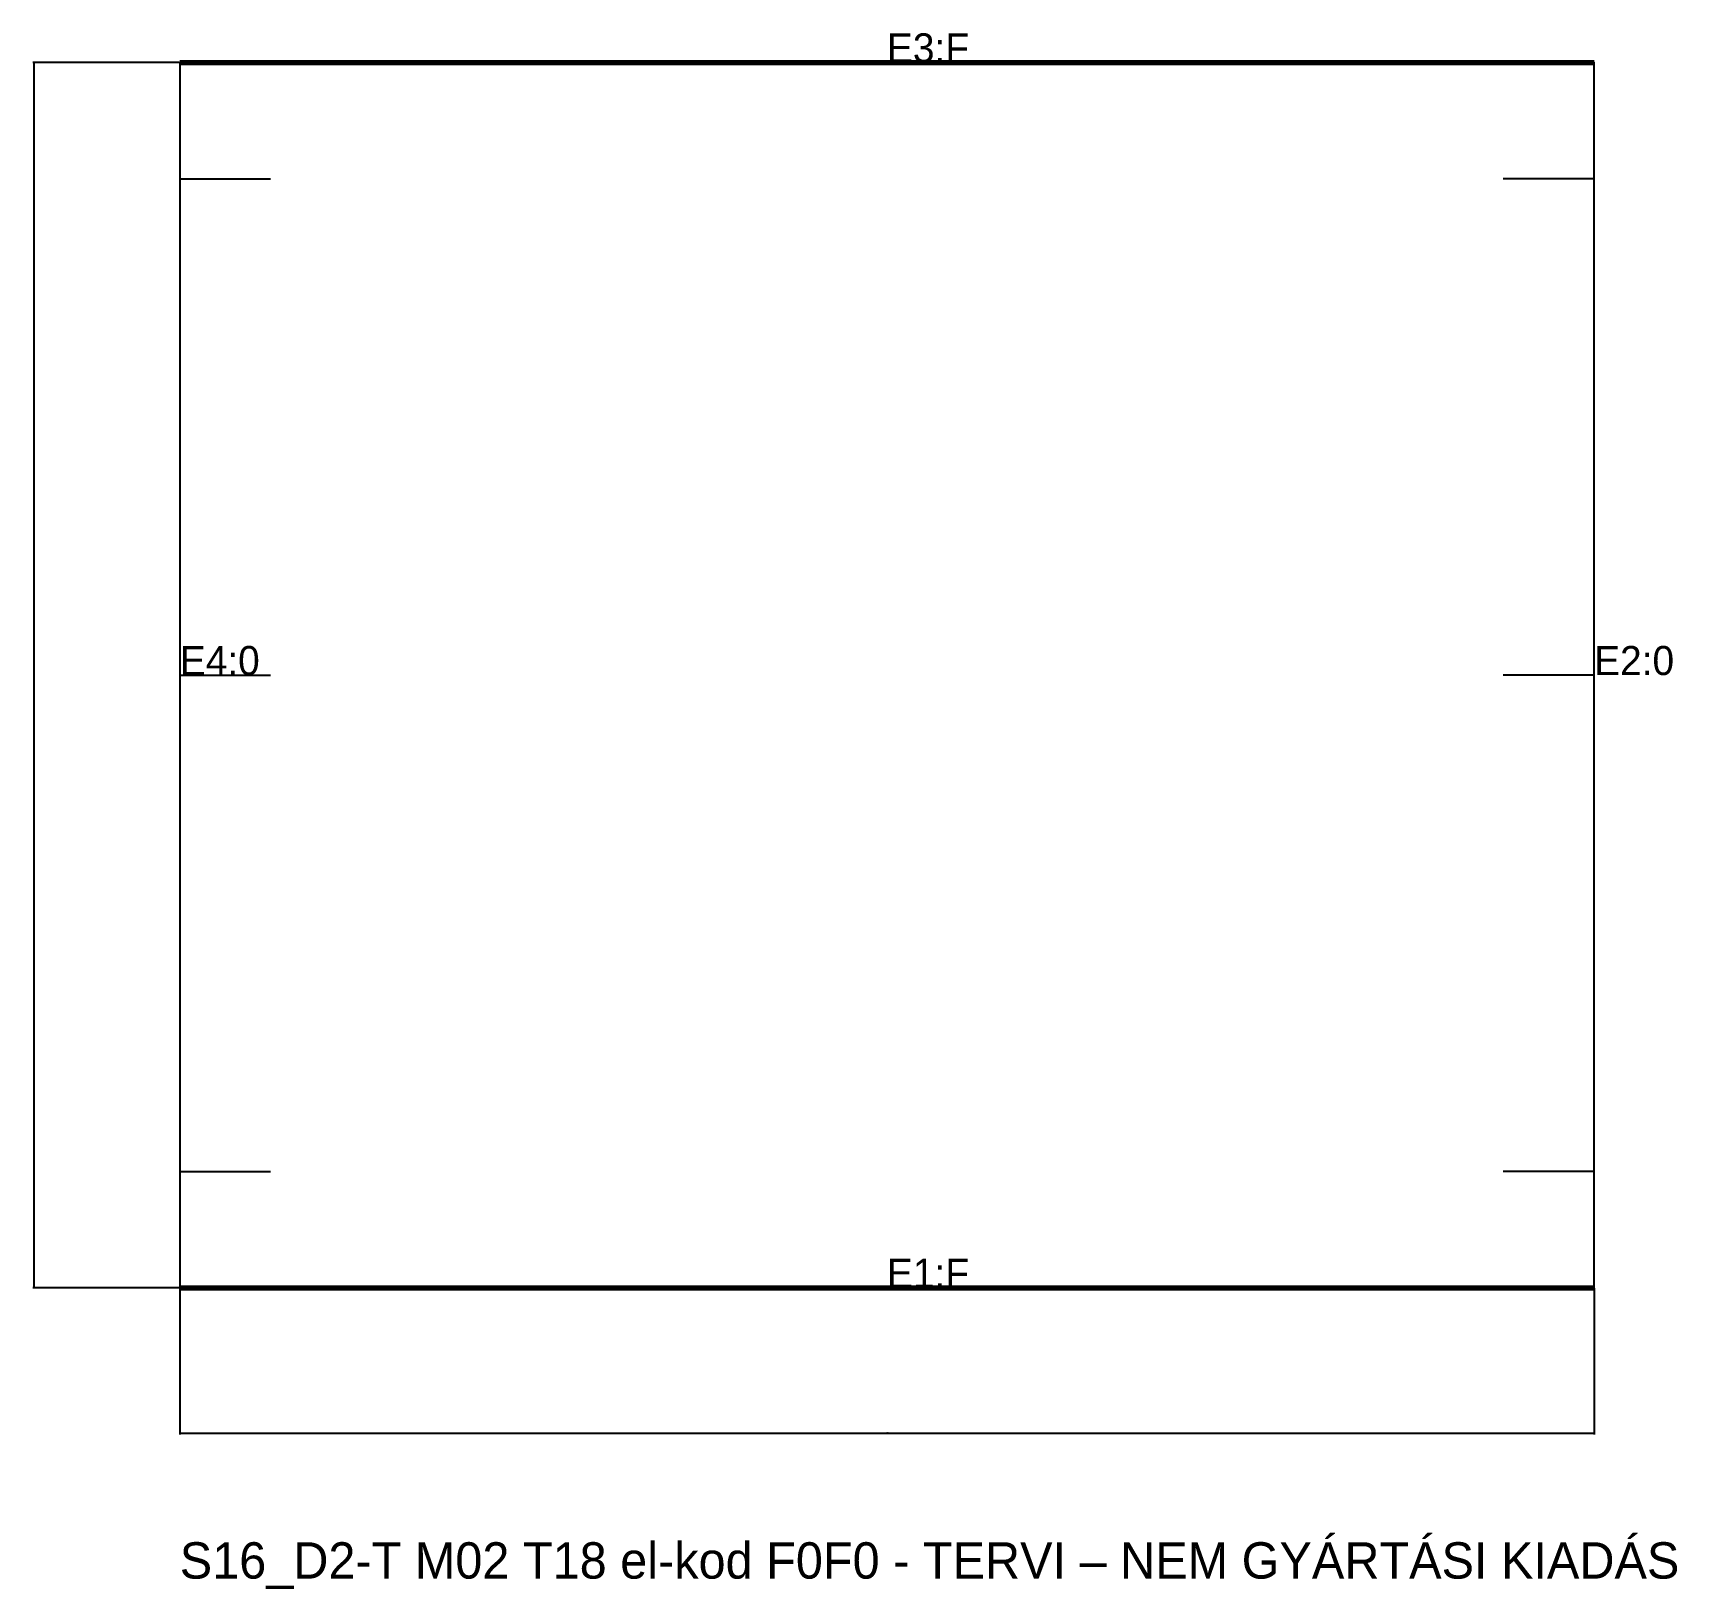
# Model space of a CAD drawing. Header units: millimetres. Extents: x -40 to 412, y -83 to 345.
import ezdxf

# ---------------------------------------------------------------- set-up
doc = ezdxf.new("R2010")
doc.units = ezdxf.units.MM
for name, color, linetype in [('ELZARAS', 1, 'Continuous'), ('FURAT_EL', 3, 'Continuous'), ('KONTUR', 7, 'Continuous'), ('MERET', 8, 'Continuous'), ('SZOVEG', 7, 'Continuous')]:
    doc.layers.add(name, color=color, linetype=linetype)
doc.styles.add('OpenSansCondensed-Light', font='OpenSansCondensed-Light.ttf')
doc.dimstyles.new('EZDXF', dxfattribs={"dimtxt": 0.25, "dimasz": 0.175, "dimexe": 0.375, "dimexo": 0.125, "dimgap": 0.1, "dimtad": 1, "dimlfac": 100, "dimzin": 12, "dimdsep": 46, "dimtxsty": 'OpenSansCondensed-Light', "dimblk": 'ARCHTICK', "dimcen": 2.5, "dimazin": 3, "dimtfac": 0.5, "dimtmove": 2, "dimatfit": 3})

# ---------------------------------------------------------------- blocks, each defined once
blk = doc.blocks.new('_ARCHTICK')
at = {"color": 0, "linetype": 'BYBLOCK', "const_width": 0.15}
blk.add_lwpolyline([(-0.5, -0.5), (0.5, 0.5)], dxfattribs=at)

msp = doc.modelspace()

# ---------------------------------------------------------------- linework, layer by layer
at = {"layer": 'ELZARAS', "lineweight": 70}
for p, q in [((0, 337), (389, 337)), ((0, 0), (389, 0))]:
    msp.add_line(p, q, dxfattribs=at)
at = {"layer": 'FURAT_EL'}
for p, q in [((0, 305), (25, 305)), ((389, 305), (364, 305)), ((0, 168.5), (25, 168.5)), ((389, 168.5), (364, 168.5)), ((0, 32), (25, 32)), ((389, 32), (364, 32))]:
    msp.add_line(p, q, dxfattribs=at)
at = {"layer": 'KONTUR'}
msp.add_lwpolyline([(0, 0), (389, 0), (389, 337), (0, 337)], close=True, dxfattribs=at)

# ---------------------------------------------------------------- texts
at = {"layer": 'SZOVEG'}
for s, height, p in [('E3:F', 8, (194.5, 337)), ('E4:0', 8, (0, 168.5)), ('E2:0', 8, (389, 168.5)), ('E1:F', 8, (194.5, 0)), ('S16_D2-T M02 T18 el-kod F0F0 - TERVI – NEM GYÁRTÁSI KIADÁS', 10, (0, -80))]:
    msp.add_text(s, height=height, dxfattribs=at).set_placement(p)

# ---------------------------------------------------------------- dimensions: what is measured, and where the dimension line sits
at = {"layer": 'MERET'}
msp.add_linear_dim(base=(-40, 0), p1=(0, 0), p2=(0, 337), angle=90, dimstyle='EZDXF', dxfattribs=at).render()
msp.add_linear_dim(base=(0, -40), p1=(0, 0), p2=(389, 0), dimstyle='EZDXF', dxfattribs=at).render()

doc.saveas('drawing.dxf')
